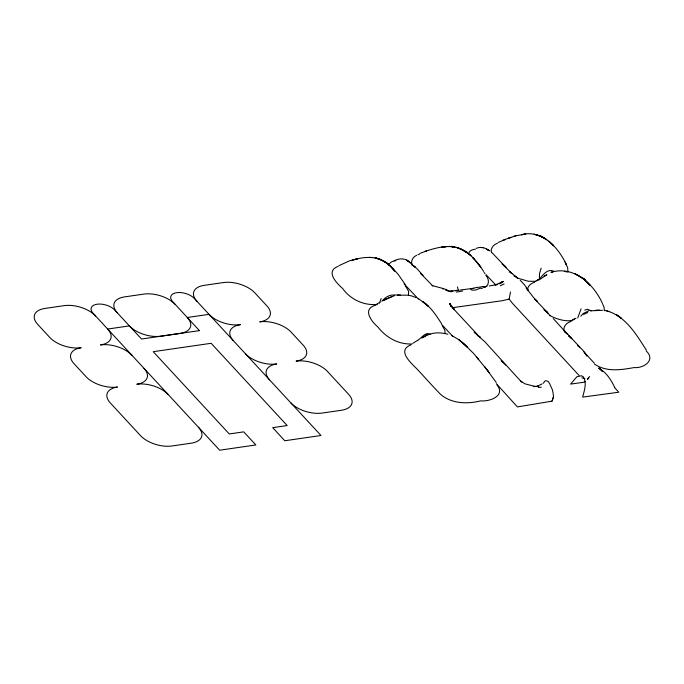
<?xml version="1.0" encoding="UTF-8"?>
<svg xmlns="http://www.w3.org/2000/svg" width="684" height="684" viewBox="0 0 684 684"><rect width="100%" height="100%" fill="white"/><g stroke="black" fill="none" stroke-linecap="round" stroke-linejoin="round"><path stroke-width="1.03" d="M445.027 333.672L444.916 330.577L442.591 326.106M527.552 289.452C527.851 285.784 531.203 283.33 534.443 282.253M604.237 310.81L604.186 307.612L602.741 304.277M567.9 271.625L567.643 267.427L565.754 263.99M468.617 253.755C468.976 250.566 472.678 249.455 475.397 249.173M579.049 375.43L512.188 303.003L509.127 299.07L510.512 291.957M388.871 265.401C389.35 262.194 392.941 260.963 395.762 260.732M496.31 383.647L517.403 406.912L552.039 401.166L553.518 396.686L553.125 393.403L552.458 389.923L549.859 384.151L548.474 381.732L546.738 380.834L545.234 380.808L543.156 383.365M541.164 268.188L539.531 273.54L539.368 279.063C542.942 275.019 547.457 268.444 553.724 271.12M408.442 295.351L408.613 291.29L405.373 285.775M552.039 401.166L553.518 396.686M379.543 303.063L381.116 298.532M577.741 318L581.075 308.843M587.573 378.996L589.582 376.559M417.591 340.632L424.422 334.758L427.175 333.561L429.851 333.92M486.384 286.425C489.684 283.433 488.581 278.303 485.914 275.293M580.793 316.222L583.187 313.546L588.856 310.75M500.637 283.373L502.005 281.911L499.175 283.963M587.505 379.415L588.796 378.064M381.843 301.302C384.776 297.865 388.837 294.787 393.574 295.018M538.898 280.072L546.875 274.712L544.105 276.037M542.002 383.972L536.709 386.588L538.633 386.075L533.383 386.58L535.333 386.494L525.038 383.861L520.498 381.073L522.243 382.253M417.65 340.324L412.777 343.368M500.132 283.458L503.458 281.423L495.31 284.912L497.328 284.544L489.325 285.955M424.559 336.246L427.226 334.647L425.756 335.519L430.142 334.194M570.695 321.129L575.945 318.205M572.209 320.257L574.363 318.992M534.708 281.74L538.838 279.371L536.367 280.782M504.125 283.903L500.397 285.724M376.952 303.978L380.013 302.26M416.684 255.286C412.922 256.765 410.332 261.237 412.221 265.101M421.703 338.135L425.944 335.827L423.08 337.229M382.92 300.755L391.829 296.54M383.767 300.259L386.768 298.686M498.183 242.418L505.339 239.537M385.853 299.164L394.42 295.736M339.127 265.58L349.652 260.766L357.578 258.817L352.149 260.168M583.606 314.46L587.761 312.511M411.007 344.822C396.703 350.276 410.46 362.34 416.257 368.266C424.499 376.875 432.305 385.981 440.693 394.463C451.825 403.902 467.403 404.176 480.92 400.833C489.599 401.833 505.827 395.754 497.08 385.075M419.737 253.482L426.483 250.985L425.192 251.421C434.366 248.283 444.497 245.436 454.159 246.984L451.671 246.3M497.473 243.23C493.583 244.462 490.12 248.454 491.505 252.704M338.341 266.273C324.84 271.112 336.554 283.133 342.65 288.537C350.396 299.412 363.956 305.851 377.312 304.363M509.127 299.07L502.475 300.686L452.517 307.697M585.564 381.441L583.546 382.288L570.627 384.1L576.843 376.756L581.451 375.781L583.281 376.722C587.163 382.903 584.264 390.632 582.657 397.113L618.746 392.214L614.642 387.623M510.991 237.254L508.374 238.348L516.155 235.689L525.808 234.142L521.388 234.663C541.873 229.285 558.306 247.428 566.155 264.195L565.052 261.963M570.815 321.54C566.523 322.617 562.505 327.003 564.334 331.603M394.258 260.766C399.37 257.962 406.245 258.073 410.289 262.707L406.715 260.194L412.084 264.186M476.286 248.352C480.493 246.411 485.486 247.676 488.957 250.566L486.521 249.156L490.009 250.891M375.969 305.132C361.81 308.706 371.087 321.198 377.825 326.909C385.896 337.417 398.293 344.574 411.888 343.975M417.95 254.739L419.258 254.32M509.289 237.964L502.492 240.426M584.752 310.134L587.513 309.279L591.147 310.852M456.45 292.102L462.683 290.982M430.287 334.091C435.964 332.091 442.146 332.809 447.875 334.194M513.351 236.484L516.155 235.689M460.264 290.007L473.593 288.332L470.489 288.956L476.218 287.579M476.791 287.545L482.844 286.647L485.879 286.853L483.939 286.964M354.158 259.663C365.359 256.346 378.825 255.91 388.153 264.101L384.562 261.553L388.255 264.075M552.946 271.881L550.971 272.335C573.808 265.307 593.755 284.074 602.459 303.491M457.049 290.281L450.38 291.375L452.842 291.264L449.739 291.008M482.964 287.024L486.905 286.288M471.721 290.153L475.517 290.05L480.296 288.195L482.314 288.477M457.151 290.478L455.399 290.709L459.255 290.255M571.918 320.599C564.291 321.471 556.614 319.112 549.91 315.581M538.257 387.495L541.309 387.204M400.388 295.001L397.566 295.206L407.202 295.172L411.426 295.83L416.18 297.66M535.632 281.355L528.296 281.235L517.155 278.029M394.343 294.907L398.498 295.129M590.429 310.818L602.484 310.305M483.605 247.685L480.578 247.48M442.557 288.828L444.797 288.999L451.141 291.931M453.483 246.796L448.943 246.428C464.658 246.231 475.859 259.313 483.656 271.445M372.25 257.603L369.548 257.321M452.56 247.069L453.971 247.257M566.968 271.728L564.616 271.394L568.028 271.933M454.809 247.377L456.467 247.617M604.511 310.339C624.68 314.563 636.069 334.023 646.312 350.088M443.463 288.58L432.074 285.561M606.665 310.869L609.222 311.647M581.862 377.782L584.923 378.851M452.004 335.707L458.725 339.58L463.949 343.932L473.704 353.56L478.697 359.639L476.483 357.065M447.687 290.751L445.617 289.785L448.499 291.17M579.074 275.738L575.056 273.822L583.657 278.764L590.164 285.39L583.657 278.764M516.531 277.097L514 275.849L517.882 278.123L509.324 271.497L511.957 273.566L502.099 263.827L506.109 267.384M467.377 252.507L460.982 248.993L456.561 247.411L465.24 251.302L471.002 255.705L469.309 254.294M418.428 298.643L426.551 304.739L422.857 301.584C430.852 307.159 436.375 315.563 441.531 323.677M594.516 364.127C606.366 372.216 621.004 369.95 634.145 367.564C643.635 368.488 656.161 360.212 646.2 350.935M464.094 250.977L465.522 251.917M464.162 251.037L466.539 252.627M480.279 337.272L477.193 335.049L484.751 341.641L520.875 381.321M388.153 264.101L383.869 261.245L377.807 258.441L386.229 262.707L393.48 269.214L390.094 265.768M503.125 362.281L501.133 360.707L505.733 365.051M495.464 284.681L486.102 274.703M441.625 324.438L452.834 336.425M548.32 313.246L544.002 309.587L550.346 315.675M390.196 265.819L398.011 274.122L405.167 284.45M404.099 283.903L418.428 299.062M546.037 311.246L547.431 312.468L534.837 299.233L537.239 301.293L533.811 297.814L526.21 288.058L528.578 290.657L524.534 284.877L520.259 280.337M413.632 265.7L415.325 267.205L412.042 264.939L416.582 268.231L422.986 275.43L420.669 273.455L432.844 286.015M503.8 265.247L505.339 266.683L492.053 252.721M480.1 337.161L474.149 332.193L477.612 334.792L451.979 307.193L454.663 309.655L449.662 303.611L451.431 306.714L449.995 303.465L450.722 306.252M474.354 259.227L472.627 257.389L480.749 267.093L477.894 263.366M564.351 330.757L553.236 318.547M478.27 359.134L486.435 369.078L484.819 366.821M564.916 331.218L567.344 333.92L564.676 331.817L567.703 334.168L579.87 347.181L577.51 345.377L582.614 349.883L586.932 356.022L583.999 351.781M489.154 372.472L486.162 368.693L496.208 382.45M584.521 352.542L594.336 363.204M486.162 368.693L487.94 370.933M599.201 367.718L602.288 371.275L598.697 368.112C606.349 372.353 611.111 379.765 614.745 387.563M484.127 272.412L484.99 273.728M457.485 286.964L458.254 290.007M245.342 353.645A23.427 12.244 15.8 0 0 276.755 363.948A23.427 12.244 15.8 0 0 269.556 379.842M95.58 315.948A23.427 12.244 15.8 0 0 64.168 305.645L44.862 308.45A23.427 12.244 15.8 0 0 37.663 324.344L49.77 337.443A23.427 12.244 15.8 0 0 81.182 347.737A23.427 12.244 15.8 0 0 73.983 363.632L86.081 376.73A23.427 12.244 15.8 0 0 117.494 387.033A23.427 12.244 15.8 0 0 110.295 402.927L140.553 435.674A23.427 12.244 15.8 0 0 171.966 445.977L191.263 443.172A23.427 12.244 15.8 0 0 198.471 427.278M131.892 355.235A23.427 12.244 15.8 0 0 100.48 344.941A23.427 12.244 15.8 0 0 107.679 329.047L129.404 325.892A23.427 12.244 15.8 0 0 160.808 336.195L180.114 333.399A23.427 12.244 15.8 0 0 187.313 317.496L209.03 314.349A23.427 12.244 15.8 0 0 240.435 324.652A23.427 12.244 15.8 0 0 233.235 340.546M143.999 368.334A23.427 12.244 15.8 0 1 136.8 384.237A23.427 12.244 15.8 0 1 168.204 394.531M196.924 301.251A23.427 12.244 15.8 0 1 204.123 285.356L223.429 282.56A23.427 12.244 15.8 0 1 254.841 292.855L266.94 305.953A23.427 12.244 15.8 0 1 259.74 321.848A23.427 12.244 15.8 0 1 291.153 332.15L303.251 345.249A23.427 12.244 15.8 0 1 296.052 361.143A23.427 12.244 15.8 0 1 327.465 371.446L348.652 394.369A23.427 12.244 15.8 0 1 341.444 410.263L322.147 413.059A23.427 12.244 15.8 0 1 290.734 402.765M117.297 312.802A23.427 12.244 15.8 0 1 124.497 296.899L143.802 294.103A23.427 12.244 15.8 0 1 175.207 304.406M444.113 246.676L441.513 247.232L446.216 246.693L444.113 246.676M199.437 330.62L141.52 339.016L114.724 310.014A13.176 6.883 15.8 0 0 97.06 304.218A13.176 6.883 15.8 0 0 93.007 313.161L219.649 450.2L255.842 444.951L243.743 431.852L229.26 433.955L153.242 351.687L211.151 343.291L287.177 425.559L272.694 427.654L284.8 440.752L320.993 435.503L194.35 298.472A13.176 6.883 15.8 0 0 176.686 292.675A13.176 6.883 15.8 0 0 172.633 301.618L199.437 330.62M597.064 310.254L595.071 310.519L599.543 310.271L597.064 310.254M377.654 258.475L375.439 257.979L379.851 259.202L377.654 258.475M535.649 234.595L534.247 234.27L540.565 236.048L546.747 239.751L542.839 237.211L535.649 234.595M377.098 258.458L374.977 257.945L379.458 259.099L377.098 258.458M541.925 236.767L540.565 236.048L544.344 238.066L541.925 236.767M619.465 316.649L616.01 314.503L621.329 318.368L619.465 316.649M583.443 278.644L581.443 277.302L585.102 279.79L583.443 278.644M465.573 345.352L463.966 344.129L467.386 347.207L465.573 345.352M460.554 341.051L458.725 339.58L463.949 343.932L460.554 341.051M426.243 304.594L424.576 303.2L428.21 306.261L426.243 304.594M570.405 337.306L568.592 335.776L571.815 338.777L570.405 337.306M550.312 242.572L548.688 241.153L553.749 245.838L550.312 242.572M393.505 269.582L392.052 267.743L394.728 271.163L393.505 269.582"/></g></svg>
